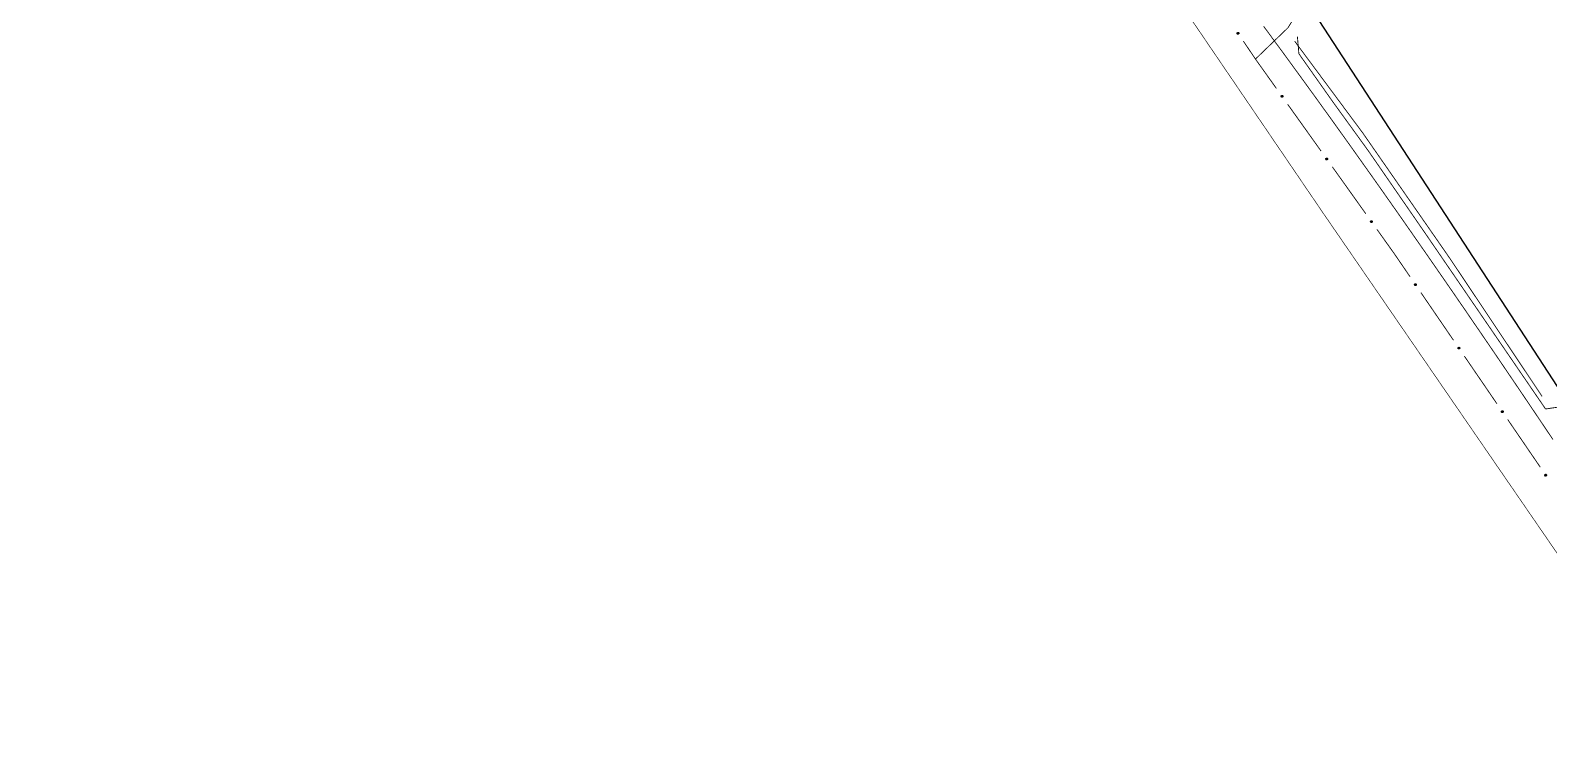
# Model space of a CAD drawing. Extents: x 204834 to 208707, y 4853033 to 4855981.
# Drawn here: x 205149.8 to 205465.4, y 4853997.6 to 4854147.4 of the extents above; entities that cross this region are included whole.
import ezdxf

# ---------------------------------------------------------------- set-up
doc = ezdxf.new("R2010")
doc.units = 0
doc.header["$LTSCALE"] = 1.5
doc.header["$MEASUREMENT"] = 0
for name, pattern in [('PHANTOMX2', [5, 2.5, -0.5, 0.5, -0.5, 0.5, -0.5]), ('TRACO_05', [11, 7, -1, 0.5, -1, 0.5, -1]), ('TRACO_25', [8, 3, -1, 1, -1, 1, -1])]:
    doc.linetypes.add(name, pattern=pattern)
for name, color, linetype in [('CD-MALHA-LOTES', 40, 'CONTINUOUS'), ('HD-VALAS-DRENOS', 170, 'CONTINUOUS'), ('LM-LIM-SETOR-FISCAL', 7, 'CONTINUOUS'), ('RU-QUADRAS', 6, 'CONTINUOUS'), ('SV-EIXO-ROD-ESTR', 7, 'CONTINUOUS'), ('SV-EIXO-RUA-PAV', 20, 'CONTINUOUS'), ('SV-FX-DOM-EST', 20, 'CONTINUOUS'), ('SV-ROD-ESTADUAIS', 20, 'CONTINUOUS'), ('SV-RUA-NAO-PAV-S-GUIA-C-GUIA', 7, 'PHANTOMX2')]:
    doc.layers.add(name, color=color, linetype=linetype)
doc.linetypes.add('Limite', pattern='A,20,-3,[130,ltypeshp.shx,S=6.35,R=0,X=0,Y=0],-3,20', length=46)

msp = doc.modelspace()

# ---------------------------------------------------------------- linework, layer by layer
at = {"layer": 'CD-MALHA-LOTES', "linetype": 'Continuous', "flags": 128}
msp.add_lwpolyline([(205506.07, 4854013.73), (205416.8, 4854150.88)], dxfattribs=at)
at = {"layer": 'HD-VALAS-DRENOS', "linetype": 'TRACO_05', "const_width": 0.18}
msp.add_lwpolyline([(205464.04, 4854071.29), (205444.97, 4854099.85), (205426.78, 4854126.06), (205412.61, 4854145.17)], dxfattribs=at)
at = {"layer": 'LM-LIM-SETOR-FISCAL', "linetype": 'Limite', "ltscale": 0.1, "const_width": 0.13, "flags": 128}
msp.add_lwpolyline([(208132.13, 4853213.19), (208114.89, 4853209.76), (208079.6, 4853197.34), (208051.55, 4853180.72), (208025.58, 4853147.48), (208008.96, 4853121.51), (207990.27, 4853095.54), (207977.18, 4853074.27), (207977.18, 4853074.27), (207977.25, 4853074.22), (207977.18, 4853074.27), (207956.1, 4853085.93), (207945.82, 4853090.68), (207936.07, 4853099.64), (207925.79, 4853113.08), (207912.87, 4853122.04), (207901.27, 4853129.42), (207885.99, 4853134.43), (207866.22, 4853130.48), (207857.06, 4853117.3), (207855.74, 4853109.65), (207854.29, 4853104.12), (207849.81, 4853098.58), (207843.48, 4853094.63), (207832.35, 4853091.47), (207826.81, 4853088.04), (207822.46, 4853090.02), (207820.49, 4853094.5), (207817.85, 4853098.72), (207811.26, 4853102.27), (207805.07, 4853103.59), (207799.14, 4853104.38), (207790.7, 4853104.38), (207787.01, 4853100.03), (207786.62, 4853093.31), (207788.2, 4853087.12), (207790.57, 4853079.61), (207790.97, 4853071.24), (207790.84, 4853064.52), (207788.33, 4853057.66), (207782.8, 4853050.28), (207778.71, 4853047.25), (207773.44, 4853045.67), (207762.04, 4853043.3), (207754.13, 4853041.45), (207747.15, 4853035.92), (207736.87, 4853033.41), (207724.88, 4853033.81), (207719.34, 4853036.97), (207718.29, 4853046.46), (207718.15, 4853057.73), (207718.02, 4853064.06), (207716.7, 4853070.78), (207713.41, 4853075.39), (207708.27, 4853076.71), (207703.66, 4853075.26), (207699.7, 4853071.57), (207695.82, 4853066.3), (207691.07, 4853063.26), (207679.08, 4853063.26), (207668.54, 4853066.43), (207663.92, 4853071.17), (207660.23, 4853076.31), (207656.54, 4853081.71), (207653.12, 4853086.99), (207651.8, 4853094.76), (207650.35, 4853101.35), (207645.47, 4853108.07), (207638.75, 4853112.42), (207633.48, 4853114.13), (207625.51, 4853116.05), (207616.55, 4853118.55), (207607.72, 4853121.45), (207599.15, 4853123.03), (207589.26, 4853124.48), (207579.64, 4853122.9), (207567.98, 4853122.5), (207563.63, 4853123.29), (207559.41, 4853125.53), (207549.66, 4853131.07), (207540.31, 4853134.1), (207534.9, 4853135.16), (207526.34, 4853135.42), (207517.37, 4853134.63), (207509.86, 4853132.26), (207501.03, 4853132.12), (207496.16, 4853134.1), (207489.44, 4853138.19), (207485.09, 4853140.95), (207483.24, 4853145.3), (207433.38, 4853135.75), (207434.67, 4853127.72), (207426.82, 4853124.81), (207415.73, 4853122.98), (207396.77, 4853120.95), (207392.49, 4853119.11), (207387.47, 4853118.39), (207381.3, 4853117.24), (207376.56, 4853116.38), (207369.1, 4853115.23), (207357.97, 4853112.75), (207344.5, 4853111.15), (207333.42, 4853111.36), (207328.77, 4853111.37), (207320.7, 4853109.57), (207319.42, 4853105.86), (207317.92, 4853104.36), (207313.42, 4853103), (207306.84, 4853102), (207303.18, 4853099.75), (207300.74, 4853099.94), (207297.24, 4853101.27), (207294.36, 4853102.41), (207290.13, 4853102.41), (207285.91, 4853101.58), (207283.75, 4853100.66), (207281.89, 4853098.7), (207278.14, 4853097.67), (207267.11, 4853095.09), (207250.59, 4853091.4), (207242.24, 4853089.87), (207232.02, 4853089.01), (207225.74, 4853087.76), (207218.42, 4853086.81), (207208.78, 4853084.88), (207201.06, 4853083.36), (207192.55, 4853081.52), (207188.75, 4853080.47), (207183.81, 4853079.34), (207181.54, 4853078.81), (207178.97, 4853078.21), (207175.42, 4853077.24), (207161.51, 4853073.61), (207134.62, 4853067.5), (207121.18, 4853063.43), (207109.77, 4853060.98), (207083.02, 4853055.24), (207071.92, 4853053.66), (207063.04, 4853052.2), (207057.57, 4853051.22), (207048.59, 4853049.32), (207041.5, 4853047.9), (207028.02, 4853045.07), (207018.95, 4853043.22), (207009.04, 4853041.02), (207007.25, 4853052.87), (207006.42, 4853057.28), (207004.98, 4853065.92), (207003.06, 4853076.97), (207001.71, 4853082.51), (207000.15, 4853089.03), (206998.25, 4853095.75), (206995.98, 4853101.99), (206993.74, 4853107.81), (206987.39, 4853105.57), (206977.81, 4853100.47), (206967.6, 4853097.61), (206962.59, 4853093.58), (206958.92, 4853089.46), (206955.6, 4853082.5), (206950.01, 4853078.17), (206943.28, 4853074.5), (206936.66, 4853071.45), (206932.61, 4853069.6), (206929.01, 4853068.36), (206924.61, 4853067.87), (206920.58, 4853068.19), (206915.12, 4853068.72), (206902.95, 4853070.8), (206891.38, 4853067.85), (206880.4, 4853065.73), (206872.64, 4853064.04), (206858.24, 4853060.22), (206847.8, 4853057.54), (206840.17, 4853055.43), (206828.46, 4853052.32), (206822.53, 4853050.63), (206811.52, 4853047.66), (206803.01, 4853045.24), (206783.97, 4853039.27), (206779.35, 4853035.22), (206768.83, 4853039.64), (206726.11, 4853063.48), (206713.2, 4853068.45), (206676.44, 4853090.31), (206672.42, 4853095.9), (206668.43, 4853097.71), (206665.78, 4853098.35), (206614.27, 4853094.76), (206560.2, 4853092.06), (206527.07, 4853088.1), (206526.63, 4853090.28), (206436.89, 4853085.62), (206403.59, 4853083.9), (206378.69, 4853082.54), (206306.59, 4853077.18), (206281.43, 4853073.09), (206250.76, 4853068.13), (206249.32, 4853067.81), (206241.73, 4853106.06), (206174.74, 4853099.25), (206115.25, 4853096.39), (206097.24, 4853093.29), (206088.22, 4853093.5), (206047.56, 4853092.24), (205987.11, 4853086.63), (205973.22, 4853086.23), (205954.27, 4853084.91), (205875.14, 4853081.42), (205864.61, 4853080.53), (205796.33, 4853076.78), (205791.35, 4853076.88), (205760.46, 4853075.4), (205708.12, 4853073.2), (205697.96, 4853072.98), (205694.02, 4853072.84), (205648.48, 4853073.83), (205657.67, 4853139.89), (205663.09, 4853176.52), (205673.5, 4853240.08), (205679.81, 4853273), (205682.39, 4853291.1), (205686.45, 4853319.25), (205690.23, 4853344.16), (205693.06, 4853366.18), (205695.8, 4853385.06), (205698.77, 4853405.47), (205701.84, 4853427.15), (205703.38, 4853440.04), (205705.6, 4853461.25), (205707.13, 4853485.05), (205708.09, 4853504.93), (205707.25, 4853529.87), (205706.63, 4853547.82), (205704.33, 4853573.07), (205701.82, 4853593.22), (205697.65, 4853618.26), (205692.43, 4853645.81), (205685.96, 4853670.23), (205679.7, 4853691.73), (205670, 4853719.35), (205658.78, 4853745.51), (205610.54, 4853829.65), (205562.78, 4853902.04), (205476.94, 4854024.43), (205418.69, 4854109.18), (205356.81, 4854200.14), (205285.27, 4854304.56), (205232.63, 4854379.82), (205148.32, 4854500.33), (205059.6, 4854625.34), (204995.99, 4854716.47), (204934.98, 4854801.22), (204887.55, 4854871.19), (204871.08, 4854893.76), (204835.64, 4854946.28), (204834.25, 4854948.2), (204845.64, 4854959.83), (204876.75, 4854964.71), (204914.35, 4854970.84), (204996.87, 4854983.31), (205090.66, 4854997.71), (205105.98, 4854999.94), (205187.94, 4855012.05), (205245.94, 4855021.11), (205272.68, 4855025.85), (205289.82, 4855028.52), (205353.63, 4855038.1), (205379.87, 4855044.32), (205380.17, 4855053.59), (205399.55, 4855054.95), (205426.54, 4855056.03), (205437.99, 4855056.62), (205499.63, 4855060.67), (205539.31, 4855063.19), (205567.09, 4855064.98), (205582.41, 4855066.09), (205635.91, 4855070), (205692.95, 4855073.42), (205739.37, 4855076.32), (205755.85, 4855076.88), (205779.09, 4855078.91), (205796.39, 4855080.33), (205832.27, 4855082.2), (205855.36, 4855083.58), (205884.96, 4855084.97), (205904.85, 4855085.43), (205945.85, 4855088.06), (205975.45, 4855089.94), (205990.04, 4855090.61), (206010.45, 4855091.62), (206021.42, 4855091.93), (206022.38, 4855094.63), (206023.19, 4855099.07), (206023.73, 4855105.32), (206023.73, 4855114.57), (206023.61, 4855122.77), (206023.73, 4855128.91), (206023.31, 4855148.74), (206059.09, 4855155.08), (206090.43, 4855139.24), (206138.56, 4855111.07), (206178.75, 4855088.19), (206206.79, 4855072.52), (206222.46, 4855062.86), (206230.38, 4855057.64), (206237.19, 4855052.51), (206245.02, 4855046.96), (206277.61, 4855028.92), (206315.11, 4855009.06), (206322.43, 4855004.94), (206334.61, 4854998.15), (206344.05, 4854991.94), (206370.01, 4854978.16), (206377.13, 4854974.52), (206383.62, 4854970.88), (206391.86, 4854965.97), (206400.96, 4854960.99), (206409.67, 4854956.24), (206418.06, 4854951.81), (206428.03, 4854946.58), (206436.74, 4854941.99), (206446.39, 4854936.45), (206454.94, 4854931.86), (206463.33, 4854927.27), (206473.94, 4854921.41), (206483.44, 4854916.66), (206493.49, 4854911.28), (206502.2, 4854906.53), (206509.16, 4854902.73), (206517.55, 4854899.17), (206528.48, 4854896), (206549.69, 4854889.67), (206564.41, 4854883.97), (206567.2, 4854879.08), (206570.83, 4854883.26), (206576.05, 4854891.17), (206582.86, 4854902.57), (206588.24, 4854910.17), (206594.1, 4854919.67), (206601.38, 4854929.09), (206611.99, 4854937.95), (206625.76, 4854949.98), (206640.32, 4854965.18), (206646.34, 4854973.73), (206650.93, 4854980.7), (206656.31, 4854989.4), (206659.8, 4854993.84), (206666.37, 4855000.56), (206674.91, 4855008.32), (206682.51, 4855016.24), (206687.1, 4855021.3), (206689.8, 4855026.21), (206695.97, 4855035.87), (206702.46, 4855046.95), (206709.74, 4855060.01), (206715.44, 4855068.88), (206721.77, 4855075.21), (206727.79, 4855082.65), (206732.22, 4855088.66), (206736.5, 4855097.05), (206739.58, 4855106.79), (206740.85, 4855116.29), (206741.17, 4855125.63), (206741.64, 4855134.02), (206741.17, 4855142.09), (206742.12, 4855150.72), (206742.75, 4855160.06), (206742.43, 4855173.36), (206743.07, 4855183.81), (206745.76, 4855192.36), (206748.45, 4855197.74), (206758.11, 4855205.5), (206768.24, 4855208.82), (206775.2, 4855210.56), (206778.84, 4855212.3), (206783.44, 4855216.26), (206786.6, 4855221.64), (206789.29, 4855225.29), (206792.14, 4855229.4), (206795.63, 4855232.73), (206801.01, 4855234.47), (206808.45, 4855236.21), (206816.52, 4855237.63), (206822.22, 4855240.17), (206827.6, 4855242.54), (206831.4, 4855244.28), (206836.63, 4855244.44), (206839.95, 4855243.97), (206842.19, 4855243.65), (206845.62, 4855240.46), (206849.62, 4855235.99), (206854.58, 4855232.12), (206859.64, 4855229.78), (206864.76, 4855227.39), (206870.2, 4855225.04), (206874.73, 4855222.3), (206878.92, 4855219.29), (206882.98, 4855215.83), (206887.98, 4855212.7), (206893.95, 4855209.85), (206900.29, 4855207.85), (206907.15, 4855206.19), (206913.73, 4855205.04), (206920.81, 4855203.6), (206927.56, 4855201.94), (206933.6, 4855200.48), (206939.89, 4855199.17), (206945.67, 4855197.5), (206951.88, 4855196.77), (206955.65, 4855197.17), (206957.31, 4855197.34), (206961.86, 4855199.66), (206966.53, 4855198.43), (206972.05, 4855197.76), (206977.41, 4855196.39), (206983.23, 4855195.87), (206988.52, 4855195.58), (206994.38, 4855194.99), (206999.44, 4855194.4), (207005.61, 4855193.62), (207012.36, 4855193.6), (207017.57, 4855195.37), (207023.03, 4855199.41), (207027.73, 4855202.05), (207032.27, 4855204.91), (207036.83, 4855207.98), (207041.71, 4855210.66), (207047.65, 4855212.46), (207053.63, 4855214.05), (207060.03, 4855216.42), (207065.62, 4855219.18), (207071.3, 4855222.28), (207076, 4855226.44), (207079.82, 4855231.03), (207081.1, 4855236.76), (207082.6, 4855241.31), (207088.02, 4855243.94), (207090.58, 4855249.59), (207089.81, 4855256.18), (207088.3, 4855261.39), (207091.68, 4855264.78), (207096.44, 4855266.15), (207101.11, 4855269.63), (207105.02, 4855274.18), (207109.74, 4855275.56), (207115.56, 4855275.11), (207120.83, 4855274.22), (207125.84, 4855273.37), (207131.74, 4855271.63), (207137.13, 4855270.1), (207140.28, 4855270.08), (207149.52, 4855272.92), (207159.75, 4855279.15), (207168.21, 4855287.16), (207178.44, 4855293.84), (207190.46, 4855299.18), (207198.91, 4855306.29), (207210.48, 4855312.52), (207226.05, 4855320.31), (207238.96, 4855331.88), (207248.75, 4855350.57), (207250.97, 4855379.94), (207256.76, 4855404.86), (207263.43, 4855423.99), (207271.89, 4855446.69), (207282.57, 4855472.94), (207294.81, 4855494.97), (207326.84, 4855524.34), (207365.56, 4855558.16), (207387.07, 4855586.87), (207407.16, 4855615.16), (207422.96, 4855638.92), (207434.53, 4855666.07), (207438.09, 4855689.65), (207436.31, 4855734.15), (207437.65, 4855776.65), (207435.87, 4855804.68), (207437.2, 4855838.5), (207442.99, 4855862.09), (207450.11, 4855888.79), (207460.34, 4855908.81), (207484.89, 4855935.84), (207514.89, 4855951.47), (207555.87, 4855955.7), (207618.39, 4855944.29), (207657.68, 4855935.84), (207679.23, 4855930.77), (207701.08, 4855927.5), (207727.34, 4855933.29), (207757.59, 4855943.08), (207797.2, 4855948.42), (207840.36, 4855943.52), (207880.86, 4855931.06), (207908.47, 4855922.08), (207928.08, 4855916.75), (207978.98, 4855907.33), (207988.92, 4855905.77), (208022.36, 4855902.14), (208058.85, 4855901.25), (208090, 4855903.03), (208114.96, 4855908.68), (208130.68, 4855913.81), (208161.85, 4855928.41), (208188.89, 4855948.62), (208218.29, 4855981.06), (208246.45, 4855971.34), (208278.32, 4855947.49), (208315.9, 4855902.87), (208367.57, 4855812.45), (208407.49, 4855740.82), (208443.9, 4855682.11), (208501.44, 4855564.09), (208520.23, 4855513.59), (208554.28, 4855420.83), (208582.46, 4855346.85), (208608.3, 4855254.08), (208634.13, 4855164.83), (208662.31, 4855069.71), (208689.32, 4854981.64), (208696.37, 4854928.8), (208702.51, 4854871.1), (208702.64, 4854844.17), (208698.6, 4854815.34), (208685.17, 4854772.09), (208669.12, 4854736.78), (208666.53, 4854731.08), (208618.81, 4854675.16), (208569.26, 4854639.06), (208558.41, 4854631.16), (208530.44, 4854622.7), (208494.29, 4854611.78), (208442.09, 4854593.13), (208386.91, 4854561.82), (208367.53, 4854543.92), (208320.55, 4854507.76), (208301.91, 4854481.66), (208287, 4854448.85), (208272.08, 4854390.69), (208264.63, 4854342.97), (208264.41, 4854341.07), (208259.41, 4854296.74), (208259.41, 4854241.19), (208259.41, 4854191.98), (208256.43, 4854122.63), (208248.97, 4854065.96), (208232.56, 4854015.63), (208216.16, 4853966.42), (208198.26, 4853911.24), (208184.84, 4853872.46), (208177.39, 4853828.47), (208173.66, 4853792.31), (208166.95, 4853749.8), (208162.4, 4853719.3), (208164.42, 4853685.56), (208172.06, 4853630.34), (208197.55, 4853545.38), (208223.89, 4853510.55), (208245.13, 4853460.42), (208259.57, 4853406.68), (208260.42, 4853403.5), (208260.52, 4853398.64), (208261.27, 4853362.72), (208252.77, 4853293.05), (208222.19, 4853252.27), (208166.97, 4853226.79)], close=True, dxfattribs=at)
at = {"layer": 'RU-QUADRAS', "linetype": 'Continuous'}
msp.add_lwpolyline([(205506.07, 4854013.73), (205416.8, 4854150.88), (205421.77, 4854162.64), (205422.91, 4854178.94), (205424.49, 4854205.19), (205423.36, 4854251.36), (205413.51, 4854250.68), (205415.32, 4854193.88), (205410.8, 4854156.76), (205349.92, 4854246.38), (205346.53, 4854246.15), (205280.22, 4854363.61, 0.007344)], format="xyb", dxfattribs=at)
at = {"layer": 'SV-EIXO-ROD-ESTR'}
for points in [[(205400.81, 4854146.64), (205400.77, 4854146.65), (205400.73, 4854146.67), (205400.7, 4854146.69), (205400.68, 4854146.72), (205400.66, 4854146.75), (205400.65, 4854146.78), (205400.65, 4854146.83), (205400.66, 4854146.87), (205400.68, 4854146.91), (205400.7, 4854146.94), (205400.73, 4854146.97), (205400.76, 4854146.98), (205400.79, 4854146.99), (205400.83, 4854146.99), (205400.88, 4854146.99), (205400.92, 4854146.97), (205400.95, 4854146.94), (205400.97, 4854146.92), (205400.99, 4854146.88), (205401, 4854146.85), (205401, 4854146.81), (205400.99, 4854146.76), (205400.97, 4854146.72), (205400.95, 4854146.69), (205400.92, 4854146.67), (205400.89, 4854146.65), (205400.86, 4854146.64), (205400.81, 4854146.64)], [(205409.98, 4854133.52), (205409.93, 4854133.53), (205409.89, 4854133.55), (205409.86, 4854133.57), (205409.84, 4854133.6), (205409.82, 4854133.63), (205409.81, 4854133.66), (205409.8, 4854133.7), (205409.81, 4854133.75), (205409.83, 4854133.79), (205409.85, 4854133.82), (205409.88, 4854133.84), (205409.91, 4854133.86), (205409.94, 4854133.87), (205409.99, 4854133.88), (205410.03, 4854133.87), (205410.07, 4854133.85), (205410.1, 4854133.83), (205410.13, 4854133.8), (205410.14, 4854133.77), (205410.15, 4854133.74), (205410.16, 4854133.69), (205410.15, 4854133.65), (205410.13, 4854133.61), (205410.11, 4854133.58), (205410.08, 4854133.56), (205410.05, 4854133.54), (205410.02, 4854133.52), (205409.98, 4854133.52)], [(205419.26, 4854120.49), (205419.22, 4854120.5), (205419.18, 4854120.52), (205419.15, 4854120.54), (205419.13, 4854120.57), (205419.11, 4854120.6), (205419.1, 4854120.63), (205419.09, 4854120.67), (205419.1, 4854120.72), (205419.12, 4854120.76), (205419.14, 4854120.79), (205419.17, 4854120.82), (205419.2, 4854120.83), (205419.23, 4854120.84), (205419.27, 4854120.85), (205419.32, 4854120.84), (205419.36, 4854120.82), (205419.39, 4854120.8), (205419.41, 4854120.77), (205419.43, 4854120.74), (205419.44, 4854120.71), (205419.45, 4854120.66), (205419.44, 4854120.62), (205419.42, 4854120.58), (205419.4, 4854120.55), (205419.37, 4854120.53), (205419.34, 4854120.51), (205419.31, 4854120.5), (205419.26, 4854120.49)], [(205428.55, 4854107.46), (205428.5, 4854107.47), (205428.46, 4854107.49), (205428.43, 4854107.51), (205428.41, 4854107.54), (205428.39, 4854107.57), (205428.38, 4854107.6), (205428.38, 4854107.64), (205428.39, 4854107.69), (205428.41, 4854107.73), (205428.43, 4854107.76), (205428.45, 4854107.79), (205428.48, 4854107.8), (205428.52, 4854107.81), (205428.56, 4854107.82), (205428.61, 4854107.81), (205428.65, 4854107.79), (205428.68, 4854107.77), (205428.7, 4854107.74), (205428.72, 4854107.71), (205428.73, 4854107.68), (205428.73, 4854107.64), (205428.72, 4854107.59), (205428.71, 4854107.55), (205428.69, 4854107.52), (205428.66, 4854107.5), (205428.63, 4854107.48), (205428.59, 4854107.47), (205428.55, 4854107.46)], [(205437.71, 4854094.35), (205437.66, 4854094.36), (205437.62, 4854094.38), (205437.6, 4854094.4), (205437.58, 4854094.43), (205437.56, 4854094.46), (205437.55, 4854094.49), (205437.54, 4854094.53), (205437.55, 4854094.58), (205437.57, 4854094.62), (205437.59, 4854094.65), (205437.62, 4854094.67), (205437.65, 4854094.69), (205437.69, 4854094.7), (205437.73, 4854094.7), (205437.78, 4854094.69), (205437.82, 4854094.68), (205437.84, 4854094.65), (205437.87, 4854094.63), (205437.88, 4854094.59), (205437.89, 4854094.56), (205437.9, 4854094.52), (205437.89, 4854094.47), (205437.87, 4854094.43), (205437.85, 4854094.4), (205437.82, 4854094.38), (205437.79, 4854094.36), (205437.76, 4854094.35), (205437.71, 4854094.35)], [(205446.74, 4854081.14), (205446.69, 4854081.15), (205446.65, 4854081.17), (205446.62, 4854081.19), (205446.6, 4854081.22), (205446.58, 4854081.25), (205446.57, 4854081.28), (205446.57, 4854081.32), (205446.58, 4854081.37), (205446.6, 4854081.41), (205446.62, 4854081.44), (205446.65, 4854081.46), (205446.68, 4854081.48), (205446.71, 4854081.49), (205446.76, 4854081.49), (205446.8, 4854081.48), (205446.84, 4854081.47), (205446.87, 4854081.44), (205446.89, 4854081.42), (205446.91, 4854081.38), (205446.92, 4854081.35), (205446.92, 4854081.31), (205446.91, 4854081.26), (205446.9, 4854081.22), (205446.87, 4854081.19), (205446.85, 4854081.17), (205446.82, 4854081.15), (205446.78, 4854081.14), (205446.74, 4854081.14)], [(205455.77, 4854067.93), (205455.72, 4854067.94), (205455.68, 4854067.96), (205455.65, 4854067.98), (205455.63, 4854068.01), (205455.61, 4854068.04), (205455.6, 4854068.07), (205455.6, 4854068.11), (205455.6, 4854068.16), (205455.63, 4854068.2), (205455.65, 4854068.23), (205455.67, 4854068.25), (205455.7, 4854068.27), (205455.74, 4854068.28), (205455.78, 4854068.28), (205455.83, 4854068.27), (205455.87, 4854068.26), (205455.9, 4854068.23), (205455.92, 4854068.21), (205455.94, 4854068.17), (205455.95, 4854068.14), (205455.95, 4854068.1), (205455.94, 4854068.05), (205455.92, 4854068.01), (205455.9, 4854067.98), (205455.87, 4854067.96), (205455.84, 4854067.94), (205455.81, 4854067.93), (205455.77, 4854067.93)], [(205464.79, 4854054.72), (205464.74, 4854054.73), (205464.7, 4854054.74), (205464.67, 4854054.77), (205464.65, 4854054.79), (205464.63, 4854054.82), (205464.62, 4854054.86), (205464.62, 4854054.9), (205464.63, 4854054.95), (205464.65, 4854054.99), (205464.67, 4854055.02), (205464.7, 4854055.04), (205464.73, 4854055.06), (205464.76, 4854055.07), (205464.81, 4854055.07), (205464.85, 4854055.06), (205464.89, 4854055.04), (205464.92, 4854055.02), (205464.94, 4854054.99), (205464.96, 4854054.96), (205464.97, 4854054.93), (205464.97, 4854054.88), (205464.96, 4854054.84), (205464.95, 4854054.8), (205464.92, 4854054.77), (205464.9, 4854054.75), (205464.87, 4854054.73), (205464.83, 4854054.72), (205464.79, 4854054.72)]]:
    msp.add_lwpolyline(points, close=True, dxfattribs=at)
for points in [[(205400.84, 4854146.64), (205400.65, 4854146.85)], [(205400.81, 4854146.64), (205400.65, 4854146.83)], [(205400.79, 4854146.65), (205400.65, 4854146.8)], [(205400.77, 4854146.65), (205400.65, 4854146.78)], [(205400.86, 4854146.64), (205400.66, 4854146.87)], [(205400.74, 4854146.66), (205400.66, 4854146.76)], [(205400.73, 4854146.67), (205400.66, 4854146.75)], [(205400.87, 4854146.65), (205400.67, 4854146.89)], [(205400.89, 4854146.65), (205400.68, 4854146.91)], [(205400.9, 4854146.67), (205400.69, 4854146.92)], [(205400.92, 4854146.67), (205400.7, 4854146.94)], [(205400.94, 4854146.69), (205400.71, 4854146.95)], [(205400.95, 4854146.69), (205400.73, 4854146.97)], [(205400.96, 4854146.71), (205400.74, 4854146.97)], [(205400.97, 4854146.72), (205400.76, 4854146.98)], [(205400.98, 4854146.74), (205400.78, 4854146.98)], [(205400.99, 4854146.76), (205400.79, 4854146.99)], [(205400.99, 4854146.79), (205400.81, 4854146.99)], [(205401, 4854146.81), (205400.83, 4854146.99)], [(205400.99, 4854146.83), (205400.86, 4854146.98)], [(205401, 4854146.85), (205400.88, 4854146.99)], [(205400.99, 4854146.87), (205400.91, 4854146.97)], [(205400.99, 4854146.88), (205400.92, 4854146.97)], [(205409.98, 4854133.52), (205409.8, 4854133.7)], [(205410.02, 4854133.52), (205409.81, 4854133.75)], [(205410, 4854133.52), (205409.81, 4854133.72)], [(205409.95, 4854133.53), (205409.81, 4854133.68)], [(205409.93, 4854133.53), (205409.81, 4854133.66)], [(205410.03, 4854133.53), (205409.82, 4854133.77)], [(205409.9, 4854133.54), (205409.82, 4854133.64)], [(205409.89, 4854133.55), (205409.82, 4854133.63)], [(205410.05, 4854133.54), (205409.83, 4854133.79)], [(205410.07, 4854133.55), (205409.84, 4854133.8)], [(205410.08, 4854133.56), (205409.85, 4854133.82)], [(205410.1, 4854133.57), (205409.87, 4854133.83)], [(205410.11, 4854133.58), (205409.88, 4854133.84)], [(205410.12, 4854133.6), (205409.9, 4854133.85)], [(205410.13, 4854133.61), (205409.91, 4854133.86)], [(205410.14, 4854133.63), (205409.93, 4854133.86)], [(205410.15, 4854133.65), (205409.94, 4854133.87)], [(205410.15, 4854133.67), (205409.97, 4854133.87)], [(205410.16, 4854133.69), (205409.99, 4854133.88)], [(205410.15, 4854133.72), (205410.02, 4854133.87)], [(205410.15, 4854133.74), (205410.03, 4854133.87)], [(205410.15, 4854133.76), (205410.06, 4854133.85)], [(205410.14, 4854133.77), (205410.07, 4854133.85)], [(205419.34, 4854120.51), (205419.12, 4854120.76)], [(205419.35, 4854120.52), (205419.13, 4854120.77)], [(205419.37, 4854120.53), (205419.14, 4854120.79)], [(205419.38, 4854120.54), (205419.16, 4854120.8)], [(205419.4, 4854120.55), (205419.17, 4854120.82)], [(205419.41, 4854120.57), (205419.18, 4854120.82)], [(205419.42, 4854120.58), (205419.2, 4854120.83)], [(205419.43, 4854120.6), (205419.22, 4854120.83)], [(205419.44, 4854120.62), (205419.23, 4854120.84)], [(205419.44, 4854120.64), (205419.26, 4854120.84)], [(205419.45, 4854120.66), (205419.27, 4854120.85)], [(205419.44, 4854120.69), (205419.3, 4854120.84)], [(205419.44, 4854120.71), (205419.32, 4854120.84)], [(205419.43, 4854120.73), (205419.35, 4854120.83)], [(205419.43, 4854120.74), (205419.36, 4854120.82)], [(205419.26, 4854120.49), (205419.09, 4854120.67)], [(205419.31, 4854120.5), (205419.1, 4854120.72)], [(205419.29, 4854120.5), (205419.1, 4854120.7)], [(205419.24, 4854120.5), (205419.1, 4854120.65)], [(205419.22, 4854120.5), (205419.1, 4854120.63)], [(205419.32, 4854120.51), (205419.11, 4854120.74)], [(205419.19, 4854120.51), (205419.11, 4854120.61)], [(205419.18, 4854120.52), (205419.11, 4854120.6)], [(205428.55, 4854107.46), (205428.38, 4854107.64)], [(205428.5, 4854107.47), (205428.38, 4854107.6)], [(205428.59, 4854107.47), (205428.39, 4854107.69)], [(205428.57, 4854107.47), (205428.39, 4854107.67)], [(205428.52, 4854107.47), (205428.39, 4854107.62)], [(205428.48, 4854107.48), (205428.39, 4854107.58)], [(205428.46, 4854107.49), (205428.39, 4854107.57)], [(205428.61, 4854107.48), (205428.4, 4854107.71)], [(205428.63, 4854107.48), (205428.41, 4854107.73)], [(205428.64, 4854107.49), (205428.42, 4854107.74)], [(205428.66, 4854107.5), (205428.43, 4854107.76)], [(205428.67, 4854107.51), (205428.44, 4854107.78)], [(205428.69, 4854107.52), (205428.45, 4854107.79)], [(205428.7, 4854107.54), (205428.47, 4854107.79)], [(205428.71, 4854107.55), (205428.48, 4854107.8)], [(205428.72, 4854107.57), (205428.5, 4854107.81)], [(205428.72, 4854107.59), (205428.52, 4854107.81)], [(205428.73, 4854107.61), (205428.54, 4854107.81)], [(205428.73, 4854107.64), (205428.56, 4854107.82)], [(205428.73, 4854107.66), (205428.59, 4854107.81)], [(205428.73, 4854107.68), (205428.61, 4854107.81)], [(205428.72, 4854107.7), (205428.63, 4854107.8)], [(205428.72, 4854107.71), (205428.65, 4854107.79)], [(205437.71, 4854094.35), (205437.54, 4854094.53)], [(205437.76, 4854094.35), (205437.55, 4854094.58)], [(205437.73, 4854094.35), (205437.55, 4854094.56)], [(205437.69, 4854094.36), (205437.55, 4854094.51)], [(205437.66, 4854094.36), (205437.55, 4854094.49)], [(205437.77, 4854094.36), (205437.56, 4854094.6)], [(205437.64, 4854094.37), (205437.56, 4854094.47)], [(205437.62, 4854094.38), (205437.56, 4854094.46)], [(205437.79, 4854094.36), (205437.57, 4854094.62)], [(205437.8, 4854094.38), (205437.58, 4854094.63)], [(205437.82, 4854094.38), (205437.59, 4854094.65)], [(205437.83, 4854094.4), (205437.61, 4854094.66)], [(205437.85, 4854094.4), (205437.62, 4854094.67)], [(205437.86, 4854094.42), (205437.64, 4854094.68)], [(205437.87, 4854094.43), (205437.65, 4854094.69)], [(205437.88, 4854094.45), (205437.67, 4854094.69)], [(205437.89, 4854094.47), (205437.69, 4854094.7)], [(205437.89, 4854094.5), (205437.71, 4854094.7)], [(205437.9, 4854094.52), (205437.73, 4854094.7)], [(205437.89, 4854094.54), (205437.76, 4854094.69)], [(205437.89, 4854094.56), (205437.78, 4854094.69)], [(205437.89, 4854094.58), (205437.8, 4854094.68)], [(205437.88, 4854094.59), (205437.82, 4854094.68)], [(205446.74, 4854081.14), (205446.57, 4854081.32)], [(205446.69, 4854081.15), (205446.57, 4854081.28)], [(205446.78, 4854081.14), (205446.58, 4854081.37)], [(205446.76, 4854081.14), (205446.58, 4854081.35)], [(205446.71, 4854081.15), (205446.58, 4854081.3)], [(205446.67, 4854081.16), (205446.58, 4854081.26)], [(205446.65, 4854081.17), (205446.58, 4854081.25)], [(205446.8, 4854081.15), (205446.59, 4854081.39)], [(205446.82, 4854081.15), (205446.6, 4854081.41)], [(205446.83, 4854081.17), (205446.61, 4854081.42)], [(205446.85, 4854081.17), (205446.62, 4854081.44)], [(205446.86, 4854081.19), (205446.64, 4854081.45)], [(205446.87, 4854081.19), (205446.65, 4854081.46)], [(205446.89, 4854081.21), (205446.66, 4854081.47)], [(205446.9, 4854081.22), (205446.68, 4854081.48)], [(205446.91, 4854081.24), (205446.7, 4854081.48)], [(205446.91, 4854081.26), (205446.71, 4854081.49)], [(205446.92, 4854081.29), (205446.74, 4854081.49)], [(205446.92, 4854081.31), (205446.76, 4854081.49)], [(205446.92, 4854081.33), (205446.79, 4854081.48)], [(205446.92, 4854081.35), (205446.8, 4854081.48)], [(205446.91, 4854081.37), (205446.83, 4854081.47)], [(205446.91, 4854081.38), (205446.84, 4854081.47)], [(205455.81, 4854067.93), (205455.6, 4854068.16)], [(205455.79, 4854067.93), (205455.6, 4854068.14)], [(205455.77, 4854067.93), (205455.6, 4854068.11)], [(205455.74, 4854067.94), (205455.6, 4854068.09)], [(205455.72, 4854067.94), (205455.6, 4854068.07)], [(205455.69, 4854067.95), (205455.61, 4854068.05)], [(205455.68, 4854067.96), (205455.61, 4854068.04)], [(205455.82, 4854067.94), (205455.62, 4854068.18)], [(205455.84, 4854067.94), (205455.63, 4854068.2)], [(205455.86, 4854067.95), (205455.64, 4854068.21)], [(205455.87, 4854067.96), (205455.65, 4854068.23)], [(205455.89, 4854067.97), (205455.66, 4854068.24)], [(205455.9, 4854067.98), (205455.67, 4854068.25)], [(205455.91, 4854068), (205455.69, 4854068.26)], [(205455.92, 4854068.01), (205455.7, 4854068.27)], [(205455.93, 4854068.03), (205455.73, 4854068.27)], [(205455.94, 4854068.05), (205455.74, 4854068.28)], [(205455.94, 4854068.08), (205455.76, 4854068.28)], [(205455.95, 4854068.1), (205455.78, 4854068.28)], [(205455.94, 4854068.12), (205455.81, 4854068.27)], [(205455.95, 4854068.14), (205455.83, 4854068.27)], [(205455.94, 4854068.16), (205455.85, 4854068.26)], [(205455.94, 4854068.17), (205455.87, 4854068.26)], [(205464.79, 4854054.72), (205464.62, 4854054.9)], [(205464.74, 4854054.73), (205464.62, 4854054.86)], [(205464.83, 4854054.72), (205464.63, 4854054.95)], [(205464.81, 4854054.72), (205464.63, 4854054.92)], [(205464.76, 4854054.72), (205464.63, 4854054.87)], [(205464.72, 4854054.73), (205464.63, 4854054.83)], [(205464.7, 4854054.74), (205464.63, 4854054.82)], [(205464.85, 4854054.73), (205464.64, 4854054.96)], [(205464.87, 4854054.73), (205464.65, 4854054.99)], [(205464.88, 4854054.74), (205464.66, 4854055)], [(205464.9, 4854054.75), (205464.67, 4854055.02)], [(205464.91, 4854054.76), (205464.69, 4854055.03)], [(205464.92, 4854054.77), (205464.7, 4854055.04)], [(205464.93, 4854054.79), (205464.71, 4854055.05)], [(205464.95, 4854054.8), (205464.73, 4854055.06)], [(205464.96, 4854054.82), (205464.75, 4854055.06)], [(205464.96, 4854054.84), (205464.76, 4854055.07)], [(205464.97, 4854054.86), (205464.79, 4854055.07)], [(205464.97, 4854054.88), (205464.81, 4854055.07)], [(205464.97, 4854054.91), (205464.83, 4854055.06)], [(205464.97, 4854054.93), (205464.85, 4854055.06)], [(205464.96, 4854054.95), (205464.88, 4854055.05)], [(205464.96, 4854054.96), (205464.89, 4854055.04)]]:
    msp.add_lwpolyline(points, dxfattribs=at)
at = {"layer": 'SV-EIXO-ROD-ESTR', "const_width": 0.18}
for points in [[(205404.46, 4854141.45), (205401.95, 4854145.17)], [(205404.76, 4854141.03), (205404.46, 4854141.45)], [(205408.82, 4854135.33), (205404.76, 4854141.03)], [(205418.11, 4854122.3), (205411.14, 4854132.07)], [(205427.4, 4854109.27), (205420.43, 4854119.05)], [(205433.48, 4854100.74), (205429.72, 4854106.02)], [(205433.77, 4854100.31), (205433.48, 4854100.74)], [(205436.59, 4854096.18), (205433.77, 4854100.31)], [(205445.62, 4854082.97), (205438.85, 4854092.88)], [(205454.65, 4854069.76), (205447.88, 4854079.67)], [(205458.14, 4854064.65), (205456.9, 4854066.46)], [(205458.6, 4854063.98), (205458.14, 4854064.65)], [(205463.67, 4854056.55), (205458.6, 4854063.98)]]:
    msp.add_lwpolyline(points, dxfattribs=at)
at = {"layer": 'SV-EIXO-RUA-PAV', "linetype": 'TRACO_25', "const_width": 0.18, "flags": 128}
msp.add_lwpolyline([(205418.09, 4854279.99), (205418.76, 4854262.13), (205419.3, 4854250.05), (205420.64, 4854229.5), (205421.04, 4854221.24), (205421.18, 4854206.2), (205420.77, 4854198.81), (205420.12, 4854189.62), (205419.43, 4854180.22), (205418.22, 4854168.26), (205417.28, 4854161.68), (205415.27, 4854154.57), (205411.24, 4854147.99), (205404.46, 4854141.45)], dxfattribs=at)
at = {"layer": 'SV-FX-DOM-EST', "linetype": 'TRACO_25', "const_width": 0.18}
msp.add_lwpolyline([(205470.27, 4854069.48), (205464.77, 4854068.66), (205439.78, 4854105.17), (205427.98, 4854122.28), (205420.55, 4854132.55), (205413.49, 4854142.56)], dxfattribs=at)
at = {"layer": 'SV-ROD-ESTADUAIS', "const_width": 0.18}
msp.add_lwpolyline([(205466.31, 4854062.3), (205465.47, 4854063.55), (205464.64, 4854064.79), (205463.8, 4854066.04), (205462.96, 4854067.28), (205462.12, 4854068.53), (205461.29, 4854069.77), (205460.45, 4854071.01), (205459.61, 4854072.26), (205458.77, 4854073.5), (205457.93, 4854074.74), (205457.08, 4854075.98), (205456.24, 4854077.23), (205455.4, 4854078.47), (205454.56, 4854079.71), (205453.71, 4854080.95), (205452.87, 4854082.19), (205452.02, 4854083.43), (205451.18, 4854084.67), (205450.33, 4854085.9), (205449.48, 4854087.14), (205448.64, 4854088.38), (205447.79, 4854089.62), (205446.94, 4854090.85), (205446.09, 4854092.09), (205445.24, 4854093.32), (205444.39, 4854094.56), (205442.68, 4854097.03), (205440.98, 4854099.49), (205439.26, 4854101.96), (205437.57, 4854104.39), (205435.86, 4854106.85), (205434.14, 4854109.31), (205432.41, 4854111.77), (205430.69, 4854114.22), (205428.96, 4854116.67), (205427.22, 4854119.12), (205425.49, 4854121.56), (205423.75, 4854124.01), (205422.88, 4854125.23), (205422, 4854126.45), (205421.13, 4854127.67), (205420.26, 4854128.89), (205419.38, 4854130.11), (205418.5, 4854131.32), (205417.63, 4854132.54), (205416.75, 4854133.76), (205415.87, 4854134.97), (205414.99, 4854136.19), (205414.11, 4854137.4), (205413.23, 4854138.61), (205412.34, 4854139.83), (205411.46, 4854141.04), (205410.58, 4854142.25), (205409.69, 4854143.46), (205408.8, 4854144.67), (205407.91, 4854145.88), (205407.03, 4854147.09), (205406.14, 4854148.3)], dxfattribs=at)
at = {"layer": 'SV-RUA-NAO-PAV-S-GUIA-C-GUIA', "const_width": 0.18}
for points in [[(205413.18, 4854146.1), (205413.44, 4854143.11)], [(205413.44, 4854143.11), (205413.49, 4854142.56)]]:
    msp.add_lwpolyline(points, dxfattribs=at)

doc.saveas('drawing.dxf')
